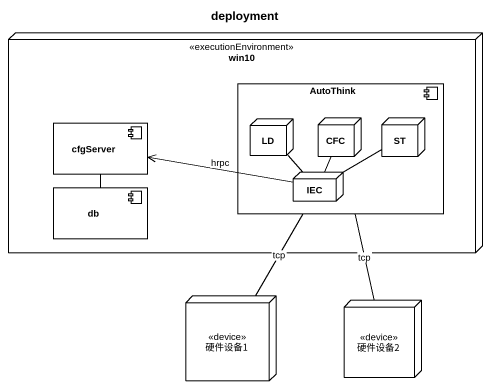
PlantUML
@startuml
title deployment
node win10 <<executionEnvironment>> {
  component AutoThink {
    node LD
    node CFC
    node ST
    node IEC
  }
  component cfgServer
  component db
}
node 硬件设备1 <<device>>
node 硬件设备2 <<device>>
AutoThink -- 硬件设备2 : tcp
IEC -left-> cfgServer : hrpc
IEC -up- LD
IEC -up- CFC
IEC -right- ST
db -up- cfgServer
硬件设备1 -up- AutoThink : tcp
@enduml
